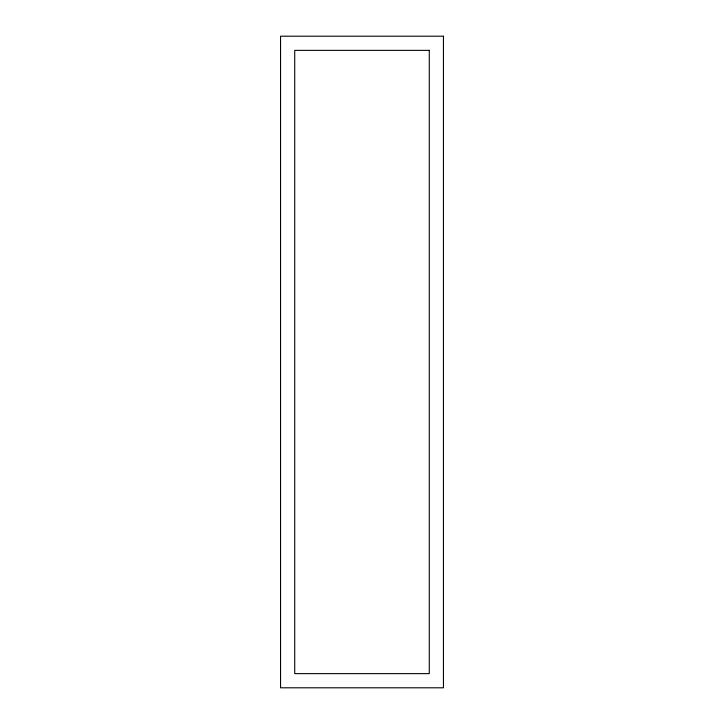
<?xml version="1.0" encoding="UTF-8"?>
<svg xmlns="http://www.w3.org/2000/svg" width="724" height="724" viewBox="0 0 724 724"><rect width="100%" height="100%" fill="white"/><g stroke="black" fill="none" stroke-linecap="round" stroke-linejoin="round"><path stroke-width="1.09" d="M443.45 36.2L280.55 36.2L280.55 687.8L443.45 687.8L443.45 36.2M429.278 50.372L294.722 50.372L294.722 673.628L429.278 673.628L429.278 50.372"/></g></svg>
